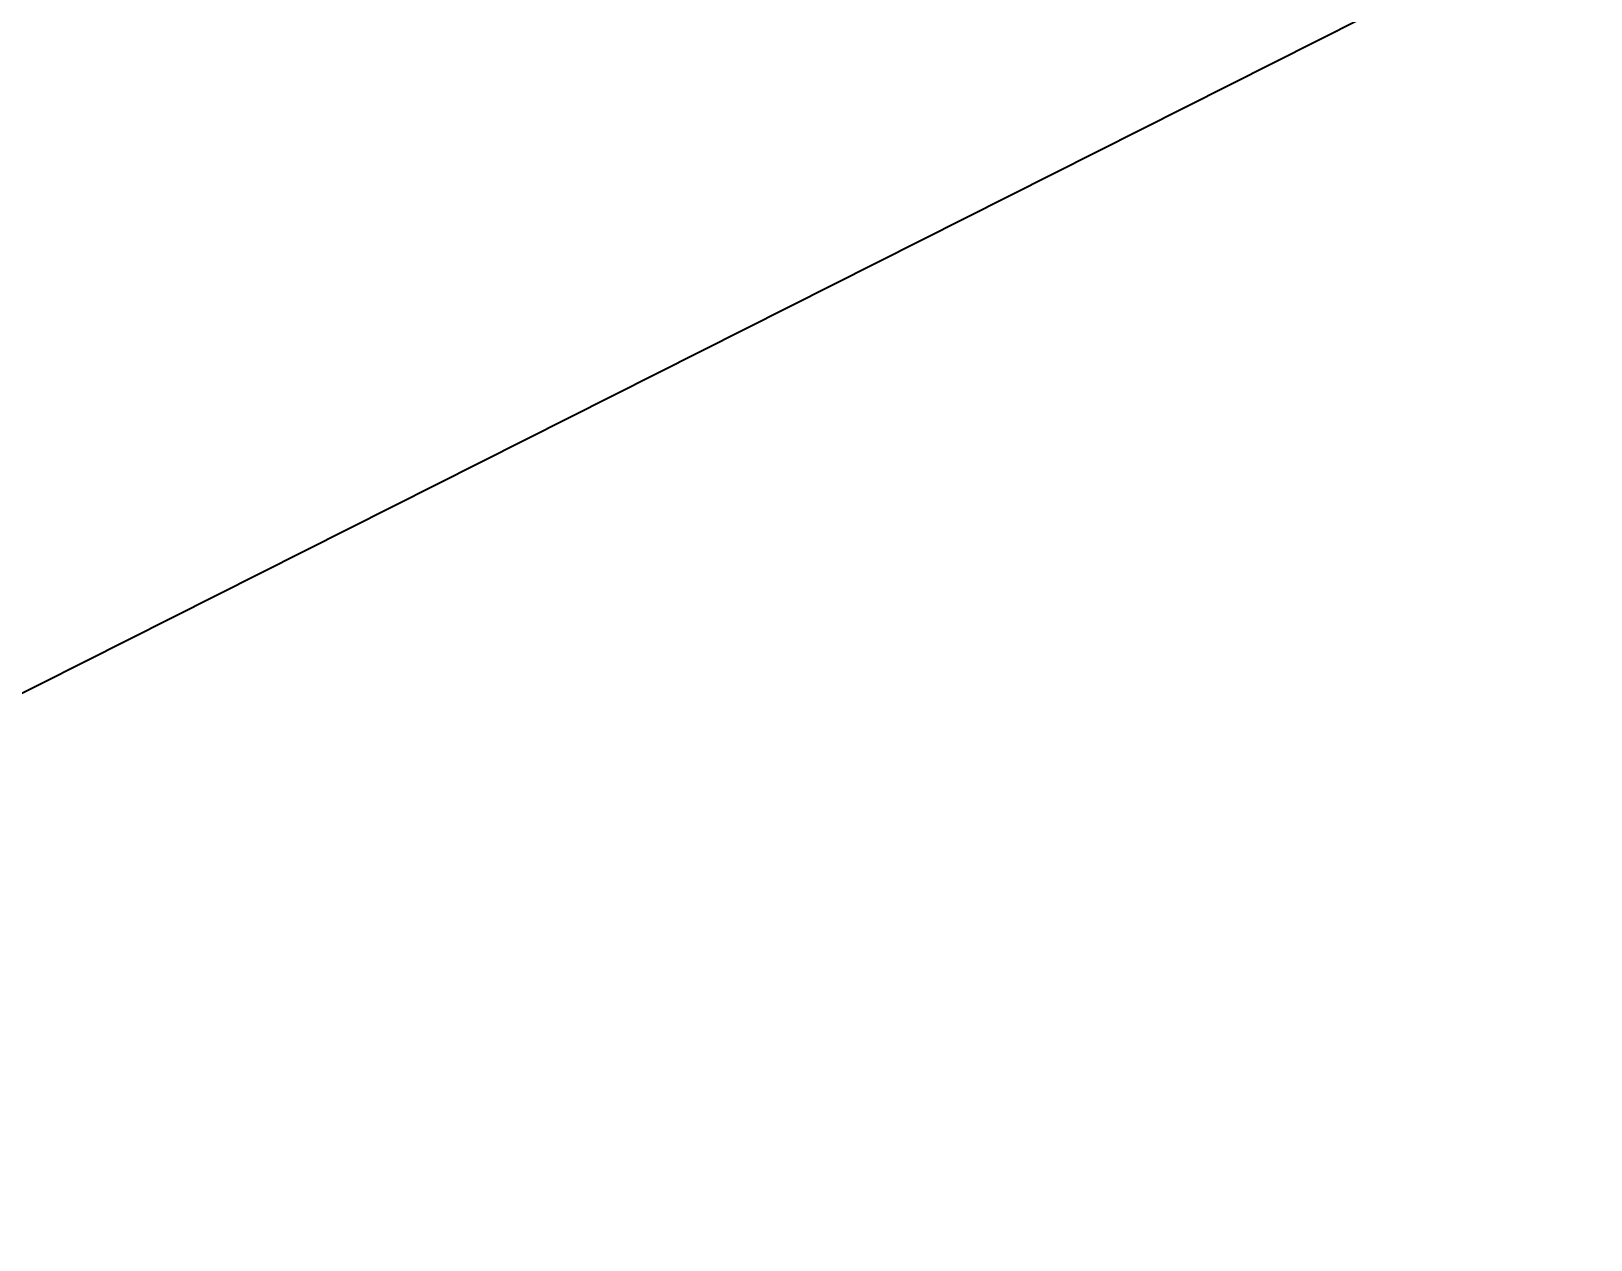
# Model space of a CAD drawing. Header units: metres. Extents: x 2682525 to 2683550, y 1250555 to 1251328.
# Drawn here: x 2683052.258 to 2683054.351, y 1250857.877 to 1250859.5 of the extents above; entities that cross this region are included whole.
import ezdxf

# ---------------------------------------------------------------- set-up
doc = ezdxf.new("R2010")
doc.units = ezdxf.units.M
doc.header["$PDMODE"] = 2
doc.header["$PDSIZE"] = -2
for name, pattern in [('Achse', [10, 5, -2.5, 0, -2.5]), ('IMPORT-_22_ISO-10 Strichpunktlinie _2_', [46.98999999999999, 30.47999999999999, -7.619999999999998, 1.270000000000001, -7.619999999999998]), ('Verdeckt 0_75', [1.5, 0.75, -0.75])]:
    doc.linetypes.add(name, pattern=pattern)
for name, color, linetype, lineweight, true_color in [('2458 A U1_dwg-1', 9, 'Continuous', 18, 0x808080), ('_22_000 Linien-Strichpunktlinie kurz 0_10', 9, 'IMPORT-_22_ISO-10 Strichpunktlinie _2_', 18, 0x808080), ('_22_200 Materialien-Beton', 9, 'Continuous', 18, 0x808080), ('_22_300 Bauteile 3D-Wand Aussen', 9, 'Continuous', 18, 0x808080), ('_22_Keine', 9, 'Continuous', 18, 0x808080), ('_25_600 Situation-Baulinie', 9, 'Continuous', 18, 0x808080), ('A-DETL-____-MBND-1', 7, 'Continuous', 18, 0xbf6000), ('A-DETL-____-MBND-3', 7, 'Verdeckt 0_75', 25, 0xbf6000), ('M-EQPM-____-OTLN-2', 7, 'Continuous', 25, 0x70cf70), ('P-PIPE-____-OTLN-1', 7, 'Continuous', 18, 0xbf6000)]:
    doc.layers.add(name, color=color, linetype=linetype, lineweight=lineweight, true_color=true_color)
for name, color, linetype, lineweight in [('A-____-____-DIMS', 7, 'Continuous', 9), ('A-DETL-____-MBND-2', 7, 'Verdeckt 0_75', 25), ('G-____-____-DIMS', 7, 'Continuous', 9), ('G-____-____-TEXT', 7, 'Continuous', 9), ('M-EQPM-____-OTLN-1', 7, 'Continuous', 25), ('P-PIPE-____-CNTR-1', 7, 'Achse', 25), ('P-PIPE-____-IDEN', 7, 'Continuous', 9), ('P-PIPE-____-OTLN-2', 7, 'Continuous', 25)]:
    doc.layers.add(name, color=color, linetype=linetype, lineweight=lineweight)
doc.styles.add('Arial_29', font='arial.ttf', dxfattribs={"width": 0.9, "height": 124.9999999999999})
doc.styles.add('Arial_3', font='arial.ttf', dxfattribs={"height": 125})
doc.styles.add('Arial_31', font='arial.ttf', dxfattribs={"width": 0.9, "height": 200})
doc.styles.add('ISOCP_7', font='isocp___.ttf', dxfattribs={"height": 151.0329861111111})
doc.dimstyles.new('2_0_mm_-_Arial', dxfattribs={"dimscale": 304.8, "dimtxt": 204.051879991394, "dimasz": 0.2460629921259842, "dimexe": 0.3280839895013123, "dimexo": 0.3280840109072179, "dimgap": 0.08202099737532807, "dimtad": 1, "dimdec": 1, "dimlfac": 0.001, "dimrnd": 0.09999999999999999, "dimzin": 0, "dimdsep": 46, "dimtxsty": 'Arial_31', "dimblk1": 'OBLIQUE', "dimblk2": 'OBLIQUE', "dimsah": 1, "dimcen": 0.09, "dimdle": 0.3280839895013123, "dimazin": 0, "dimtfac": 1, "dimtdec": 4, "dimtix": 1, "dimtmove": 0, "dimatfit": 3, "dimfxl": 1, "dimtvp": 1, "dimtfill": 1, "dimtolj": 1, "dimtzin": 0, "dimarcsym": 2})
doc.dimstyles.new('2_0_mm_-_Arial_1', dxfattribs={"dimscale": 304.8, "dimtxt": 204.051879991394, "dimasz": 0.2460629921259842, "dimexe": 0.3280839895013123, "dimexo": 0.3280840109072179, "dimgap": 0.08202099737532807, "dimtad": 1, "dimdec": 1, "dimlfac": 0.001, "dimrnd": 0.09999999999999999, "dimzin": 0, "dimdsep": 46, "dimtxsty": 'Arial_31', "dimblk1": 'OBLIQUE', "dimblk2": 'OBLIQUE', "dimsah": 1, "dimcen": 0.09, "dimdle": 0.3280839895013123, "dimazin": 0, "dimtfac": 1, "dimtdec": 4, "dimtix": 1, "dimtmove": 2, "dimatfit": 3, "dimfxl": 1, "dimtvp": 1, "dimtfill": 1, "dimtolj": 1, "dimtzin": 0, "dimarcsym": 2})
pattern_1 = [(18.233, (0, 0), (18.77292067800844, -56.98752011815572), []), (288.233, (0, 0), (63.31313485127099, 20.85671487326738), [])]

# ---------------------------------------------------------------- blocks, each defined once
blk = doc.blocks.new('2458 A U1_dwg-9041719-U01 Bodenplatte')
at = {"layer": '_22_200 Materialien-Beton'}
h = blk.add_hatch(dxfattribs=at)
h.set_pattern_fill('FP_1', color=256, style=0, pattern_type=2)
h.set_pattern_definition(pattern_1)
h.paths.add_polyline_path([(-117524.255066791, -24908.61881383585), (-117274.2550667951, -24658.61881381645), (-117274.2550668407, -21873.83377174422), (-117524.2550668407, -21873.83377174422), (-117524.255066791, -24658.61881381645)])
h.paths.add_polyline_path([(-117524.2550668427, -21748.83377174422), (-117274.2550668427, -21748.83377174422), (-117274.2550668607, -20648.61881225026), (-117524.2550667249, -20348.6188124232), (-117524.2550667249, -21119.87168652061)])
h = blk.add_hatch(dxfattribs=at)
h.set_pattern_fill('FP_1', color=256, style=0, pattern_type=2)
h.set_pattern_definition(pattern_1)
h.paths.add_polyline_path([(-117524.255066791, -24908.61881383585), (-117274.2550667951, -24658.61881383171), (-117274.2550668407, -21873.83377174422), (-117524.2550668407, -21873.83377174422), (-117524.2550668103, -23730.52065781856)])
h.paths.add_polyline_path([(-117524.2550668427, -21748.83377174422), (-117274.2550668427, -21748.83377174422), (-117274.2550668607, -20648.61881225026), (-117524.2550668656, -20348.61881225431), (-117524.255066853, -21119.87168652061)])
at = {"layer": '_22_000 Linien-Strichpunktlinie kurz 0_10', "flags": 128}
for points in [[(-104229.0730545035, -21408.61881256097), (-105204.2550664989, -21408.61881256097), (-105204.2550664989, -24208.61884571297), (-100924.0361330748, -24208.61884571297), (-100924.0361330748, -37188.61881257763), (-109124.0361330749, -37188.61881257763), (-109124.0361330749, -34258.61881234243), (-118874.2550664968, -34258.61881234243), (-118874.2550664968, -27098.61881237621), (-117674.2550664968, -27098.61881237621), (-117674.2550664968, -21873.83377174422)], [(-104229.0730545035, -21408.61881256097), (-105204.2550664989, -21408.61881256097), (-105204.2550664989, -24208.61884571297), (-100924.0361330748, -24208.61884571297), (-100924.0361330748, -37188.61881257763), (-109124.0361330749, -37188.61881257763), (-109124.0361330749, -34258.61881234243), (-118874.2550664968, -34258.61881234243), (-118874.2550664968, -27098.61881237621), (-117674.2550664968, -27098.61881237621), (-117674.2550664968, -21873.83377174422)], [(-118474.2550664967, -31458.6188123762), (-118649.2550664967, -31458.6188123762), (-118649.2550664967, -27323.61881236364), (-117449.2550664968, -27323.61881236364), (-117449.2550664968, -21873.83377174422)], [(-118474.2550664967, -31458.6188123762), (-118649.2550664967, -31458.6188123762), (-118649.2550664967, -27323.61881236364), (-117449.2550664968, -27323.61881236364), (-117449.2550664968, -21873.83377174422)]]:
    blk.add_lwpolyline(points, dxfattribs=at)
at = {"layer": '_22_200 Materialien-Beton', "flags": 128}
for points in [[(-117524.2550667249, -21873.83377174422), (-117524.2550667249, -24908.61881383585), (-116339.2550667355, -24908.61881383585), (-117524.255066791, -24908.61881383585)], [(-117274.2550668607, -21873.83377174422), (-117274.2550668607, -24658.61881383176), (-116339.2550667396, -24658.61881383176), (-117274.2550667951, -24658.61881383176)]]:
    blk.add_lwpolyline(points, close=True, dxfattribs=at)
at = {"layer": '_22_300 Bauteile 3D-Wand Aussen', "flags": 128}
for points in [[(-117524.2550666161, -21873.83377174422), (-117524.2550666161, -24908.61881383585), (-116339.2550667355, -24908.61881383585), (-117524.255066791, -24908.61881383585)], [(-117274.2550668607, -21873.83377174422), (-117274.2550668607, -24658.61881383176), (-116339.2550667396, -24658.61881383176), (-117274.2550667951, -24658.61881383176)]]:
    blk.add_lwpolyline(points, close=True, dxfattribs=at)
at = {"layer": '_22_Keine'}
blk.add_line((-116274.2531795879, -21873.79479255013), (-116274.2531795879, -22258.61881385891), dxfattribs=at)
blk.add_line((-116274.2531795879, -21873.79479255013), (-116274.2531795879, -22258.61881385891), dxfattribs=at)
at = {"layer": '_22_Keine', "flags": 128}
for points in [[(-116274.253179588, -21748.8727509383), (-116274.253179588, -20658.6188138589), (-114274.2531795879, -20658.6188138589), (-114274.2531795879, -21749.79745743291)], [(-116274.253179588, -21748.8727509383), (-116274.253179588, -20658.6188138589), (-114274.2531795879, -20658.6188138589), (-114274.2531795879, -21749.79745743291)], [(-117274.2550666055, -21748.83377174422), (-117274.2550666055, -21458.61881385885), (-116274.2531795879, -21458.61881385885), (-116274.2531795879, -21748.8727509383)], [(-117274.2550666055, -21748.83377174422), (-117274.2550666055, -21458.61881385885), (-116274.2531795879, -21458.61881385885), (-116274.2531795879, -21748.8727509383)], [(-116274.2531795879, -22258.61881385891), (-117274.2550666055, -22258.61881385891), (-117274.2550666055, -21873.83377174422)], [(-116274.2531795879, -22258.61881385891), (-117274.2550666055, -22258.61881385891), (-117274.2550666055, -21873.83377174422)], [(-114274.253179588, -24658.61881382178), (-116274.253179588, -24658.61881382178), (-116274.253179588, -21873.79479255013)], [(-114274.253179588, -24658.61881382178), (-116274.253179588, -24658.61881382178), (-116274.253179588, -21873.79479255013)]]:
    blk.add_lwpolyline(points, dxfattribs=at)
for points in [[(-116274.2531795878, -21458.61881385888), (-117274.2550666054, -21458.61881385888), (-117274.2550666054, -21058.6188138588), (-116274.2531795878, -21058.6188138588)], [(-116274.2531795878, -21458.61881385888), (-117274.2550666054, -21458.61881385888), (-117274.2550666054, -21058.6188138588), (-116274.2531795878, -21058.6188138588)], [(-116274.2531795878, -22658.6188138589), (-117274.2550666054, -22658.6188138589), (-117274.2550666054, -22258.61881385882), (-116274.2531795878, -22258.61881385882)], [(-116274.2531795878, -22658.6188138589), (-117274.2550666054, -22658.6188138589), (-117274.2550666054, -22258.61881385882), (-116274.2531795878, -22258.61881385882)], [(-116274.2531795878, -23058.61881385886), (-117274.2550666054, -23058.61881385886), (-117274.2550666054, -22658.61881385881), (-116274.2531795878, -22658.61881385881)], [(-116274.2531795878, -23058.61881385886), (-117274.2550666054, -23058.61881385886), (-117274.2550666054, -22658.61881385881), (-116274.2531795878, -22658.61881385881)], [(-116274.2531795878, -23458.6188138589), (-117274.2550666054, -23458.6188138589), (-117274.2550666054, -23058.61881385881), (-116274.2531795878, -23058.61881385881)], [(-116274.2531795878, -23458.6188138589), (-117274.2550666054, -23458.6188138589), (-117274.2550666054, -23058.61881385881), (-116274.2531795878, -23058.61881385881)]]:
    blk.add_lwpolyline(points, close=True, dxfattribs=at)
at = {"layer": '_25_600 Situation-Baulinie', "flags": 128}
blk.add_lwpolyline([(-39998.30878082777, -19697.6751988499), (-28728.35925969961, -19697.6751988499), (-28728.35925969961, -15650.46579640768), (-31328.35925987479, -15650.46579640768), (-31328.35925987479, -7749.77864224621), (-18478.89012047552, -7749.77864224621), (-18478.89012047552, -6190.465796475198), (-8478.890120348786, -6190.465796475198), (-8478.890120348786, -13050.46579667138), (-9678.89012010524, -13050.46579667138), (-9678.89012010524, -26600.46579642589), (-8478.890120445896, -26600.46579642589), (-8478.890120445896, -33460.46579628942), (-18304.10905391994, -33460.46579628942), (-18304.10905391994, -36217.6290792397), (-118724.2550663652, -36217.6290792397), (-118724.2550663652, -27248.61881228595), (-117524.2550665293, -27248.61881228595), (-117524.2550665293, -21873.83377174422)], dxfattribs=at)
at = {"layer": '_22_Keine', "char_height": 151.0329861111111, "attachment_point": 1, "line_spacing_factor": 1.478621465017729, "style": 'ISOCP_7'}
for s, insert, width in [('50.U103.01', (-116108.5367337579, -22901.87925357112), 1197.682317682318), ('50.U103.01', (-116108.5367337579, -22901.87925357112), 1197.682317682318), ('Veloraum 10 VPP', (-116100.8099438782, -23143.179253571), 2050.26973026973), ('Veloraum 10 VPP', (-116100.8099438782, -23143.179253571), 2050.26973026973), ('11.8m²', (-116119.3542395772, -23384.47925357128), 710.4895104895105), ('11.8m²', (-116119.3542395772, -23384.47925357128), 710.4895104895105)]:
    blk.add_mtext(s, dxfattribs=dict(at, insert=insert, width=width))
blk = doc.blocks.new('Kanalisation Einsteigschacht - Kanalisation Einsteigschacht-8945032-U01 Bodenplatte')
at = {"layer": 'M-EQPM-____-OTLN-2'}
for points in [[(37.16070546268423, 448.4630218530257), (-37.16070546241351, 448.4630218530257), (-110.4684692132251, 436.2301196727242), (-180.7629410937029, 412.0979969947963), (-246.1266711549581, 376.72491521816), (-304.7767072314493, 331.0757598029305), (-355.1132292282442, 276.3957207103732), (-395.7631880427871, 214.1763268667046), (-425.6177587651545, 146.1147611421277), (-443.8625865310913, 74.067565626357), (-449.9999999998674, 2.165734258596785e-11), (-149.9999999998533, 2.598881110316143e-11), (-144.2355841208229, 58.52709660486322), (-127.1638597532399, 114.8050297095498), (-99.44088369061741, 166.6710699059074), (-62.13203435581752, 212.1320343559892), (-16.20296026269144, 249.691093507843), (35.19497029061966, 277.1638597534072), (91.47290339530842, 294.2355841209902), (150.0000000001457, 300.0000000000227), (208.5270966049872, 294.2355841209902), (264.8050297096717, 277.1638597534072), (316.671069906027, 249.4408836907847), (362.132034356111, 212.1320343559848), (399.4408836909109, 166.671069905903), (427.1638597535312, 114.8050297095455), (444.2355841211163, 58.52709660486322), (450.0000000001381, 1.732587406877428e-11), (443.8625865313577, 74.06756562634833), (425.6177587654165, 146.1147611421234), (395.7631880430513, 214.1763268667046), (355.1132292285106, 276.3957207103688), (304.7767072317179, 331.0757598029305), (246.1266711552266, 376.7249152181557), (180.7629410939714, 412.0979969947963), (110.4684692134936, 436.2301196727199), (73.81458733808893, 442.3465707628728)], [(-62.49999999986235, 450.0000000000276), (-62.25617072272076, 444.2753293632902), (-37.16070546241351, 448.4630218530257), (37.16070546268423, 448.4630218530257), (62.50000000013956, 444.2346414532577), (62.50000000013956, 450.0000000000233), (60.32972704125189, 449.6745791384617), (35.19497029061966, 448.9782142254371), (-0.2909755590687326, 448.7510159250563), (-54.12658773638874, 449.3751249625415), (-60.37036414292904, 449.6765408799191)], [(150.0000000001457, 300.0000000000227), (91.47290339530842, 294.2355841209902), (35.19497029061966, 277.1638597534072), (-16.67106990573354, 249.4408836907891), (-62.13203435581752, 212.1320343559892), (-99.44088369061741, 166.6710699059074), (-127.1638597532399, 114.8050297095498), (-144.2355841208229, 58.52709660486322), (-149.9999999998533, 2.165734258596785e-11), (-144.2355841208229, -58.52709660481558), (-127.1638597532399, -114.8050297095022), (-99.44088369061957, -166.6710699058554), (-62.13203435581969, -212.1320343559372), (-16.20296026268927, -249.691093507791), (35.1949702906175, -277.1638597533639), (91.47290339530626, -294.2355841209469), (150.0000000001457, -299.9999999999794), (208.527096604985, -294.2355841209469), (264.8050297096695, -277.1638597533682), (316.6710699060249, -249.4408836907414), (362.1320343561088, -212.1320343559415), (399.4408836909087, -166.6710699058597), (427.1638597535312, -114.8050297095065), (444.2355841211163, -58.52709660481991), (450.0000000001468, 1.732587406877428e-11), (444.2355841211163, 58.52709660485456), (427.1638597535312, 114.8050297095455), (399.4408836909109, 166.671069905903), (362.132034356111, 212.1320343559848), (316.671069906027, 249.4408836907847), (264.8050297096717, 277.1638597534072), (208.5270966049872, 294.2355841209902)], [(-449.9999999998674, 2.165734258596785e-11), (-443.8625865310934, -74.06756562630935), (-425.6177587651545, -146.1147611420888), (-395.7631880427892, -214.1763268666612), (-355.1132292282464, -276.3957207103298), (-304.7767072314515, -331.0757598028872), (-246.1266711549603, -376.7249152181211), (-180.762941093705, -412.0979969947574), (-110.4684692132273, -436.2301196726766), (-37.16070546241784, -448.463021852978), (37.16070546267989, -448.463021852978), (110.4684692134893, -436.2301196726809), (180.7629410939671, -412.0979969947574), (246.1266711552245, -376.7249152181167), (304.7767072317157, -331.0757598028872), (355.1132292285084, -276.3957207103342), (395.7631880430513, -214.1763268666612), (425.6177587654165, -146.1147611420888), (443.8625865313577, -74.06756562630935), (450.0000000000948, -5.284391590976156e-10), (444.2355841211163, -58.52709660481991), (427.1638597535312, -114.8050297095065), (399.4408836909087, -166.6710699058597), (362.1320343561088, -212.1320343559415), (316.6710699060249, -249.4408836907414), (264.8050297096695, -277.1638597533682), (208.527096604985, -294.2355841209469), (150.0000000001457, -299.9999999999794), (91.47290339530626, -294.2355841209469), (35.1949702906175, -277.1638597533639), (-16.67106990573571, -249.4408836907371), (-62.13203435581969, -212.1320343559372), (-99.44088369061957, -166.6710699058554), (-127.1638597532399, -114.8050297095022), (-144.2355841208229, -58.52709660481558), (-149.9999999998533, 2.165734258596785e-11), (-409.8534203994382, 2.165734258596785e-11)]]:
    blk.add_hatch(color=256, dxfattribs=at).paths.add_polyline_path(points)
h = blk.add_hatch(color=256, dxfattribs=at)
h.paths.add_polyline_path([(-444.8211023466937, 62.50000000001612), (-449.9999999998652, 62.50000000001612), (-449.9999999998652, 1.299440555158071e-11), (-444.8393161194693, 62.28019245125648)])
h.paths.add_polyline_path([(-449.9999999998652, 1.299440555158071e-11), (-449.9999999998652, -62.49999999998579), (-444.8393161194693, -62.28019245122616), (-448.6945978072571, -15.75386163268551)])
h = blk.add_hatch(color=256, dxfattribs=at)
h.paths.add_polyline_path([(449.6765408791178, 62.50000000001612), (444.8393161197335, 62.28019245126082), (448.7928341263017, 16.1761903189285), (449.6765408791178, 60.37036414308714), (450.0000000001359, 62.50000000001612)])
h.paths.add_polyline_path([(448.788731717422, -14.61783428429322), (444.8211023469623, -62.49999999998146), (450.0000000001359, -62.49999999998146), (449.5875578441486, -58.52709660481991), (449.033525477545, -38.7998423990847), (448.7918051260317, -15.78531051437168)])
at = {"layer": 'M-EQPM-____-OTLN-1'}
for p, q in [((-3.780591343858636e-12, 550.0000000000017), (-2.893285611094143e-12, 6.767919558114955e-14)), ((-62.49999999986235, 450.0000000000276), (-62.49999999986235, 400.0000000000217)), ((62.49999999999422, 450.0000000000002), (-62.50000000000579, 450.0000000000001)), ((62.49999999999422, 450.0000000000001), (-62.50000000000579, 449.9999999999999)), ((62.50000000013956, 400.0000000000217), (62.50000000013956, 450.0000000000233)), ((-62.50000000000571, 400), (62.49999999999429, 400.0000000000002)), ((-62.50000000000571, 399.9999999999999), (62.49999999999429, 400.0000000000001)), ((-470.0000000000115, 1.551003423826614e-12), (-366.076951545879, 60.00000000000146)), ((-399.9999999998657, 62.50000000001612), (-449.9999999998652, 62.50000000001612)), ((-450.0000000000089, 62.49999999999535), (-450.0000000000089, -62.50000000000465)), ((-450.0000000000089, 62.49999999999535), (-450.0000000000089, -62.50000000000465)), ((-400.0000000000089, -62.50000000000465), (-400.0000000000089, 62.49999999999535)), ((-400.0000000000089, -62.50000000000465), (-400.0000000000089, 62.49999999999535)), ((450.0000000001359, 62.50000000001612), (400.0000000001365, 62.50000000001612)), ((399.999999999991, 62.49999999999902), (399.999999999991, -62.50000000000099)), ((399.9999999999914, 62.49999999999902), (399.9999999999914, -62.50000000000099)), ((449.999999999991, -62.50000000000083), (449.999999999991, 62.49999999999918)), ((449.9999999999914, -62.50000000000083), (449.9999999999914, 62.49999999999918)), ((-5.804683013319242e-12, 4.906413850279648e-16), (-550.0000000000116, 1.777099031875864e-12)), ((-470.0000000000117, 1.544975010826939e-12), (-366.0769515458793, -59.99999999999909)), ((-2.876365812198856e-12, 0), (549.9999999999961, 1.675060090633448e-12)), ((-449.9999999998652, -62.49999999998579), (-399.9999999998657, -62.49999999998579)), ((400.0000000001365, -62.49999999998146), (450.0000000001359, -62.49999999998146))]:
    blk.add_line(p, q, dxfattribs=at)
for centre, radius, start, end in [((-1.154111214419074e-11, -4.122845741047796e-15), 449.9999999999997, 2.226388277024462e-13, 180), ((-1.154111214419074e-11, -4.122845741047796e-15), 450.0000000000004, 359.9999999999996, 179.9999999999998), ((-1.154111214419074e-11, -4.122845741047796e-15), 449.9999999999998, 4.071109992273301e-13, 180.0000000000002), ((-1.153763684025149e-11, -1.268535520408481e-14), 399.9999999999998, 7.633331235512441e-13, 180.0000000000002), ((-1.153763684025149e-11, -1.268535520408481e-14), 400.0000000000003, 3.116943587834246e-13, 179.9999999999998), ((150.0000000000017, 0), 300.0000000000002, 359.9999999999994, 179.9999999999996), ((-1.154111214419074e-11, -4.122845741047796e-15), 449.9999999999997, 180.0000000000004, 2.544443745170813e-13), ((-1.154111214419074e-11, -4.122845741047796e-15), 450.0000000000004, 179.9999999999998, 359.9999999999989), ((-1.153763684025149e-11, -1.268535520408481e-14), 399.9999999999997, 180.0000000000002, 5.088887490341627e-14), ((-1.153763684025149e-11, -1.268535520408481e-14), 400.0000000000003, 179.9999999999998, 359.9999999999992), ((150.0000000000017, 0), 300.0000000000003, 179.9999999999999, 359.9999999999994), ((-1.154111214419074e-11, -4.122845741047796e-15), 449.9999999999997, 180.0000000000002, 359.9999999999994)]:
    blk.add_arc(centre, radius, start, end, dxfattribs=at)
blk = doc.blocks.new('PE-HD_Bogen - Standard-8891860-U01 Bodenplatte')
at = {"layer": 'A-DETL-____-MBND-3'}
for points in [[(-115857.7261167822, -23118.71202723044), (-115854.4839618914, -23118.33486167882), (-115835.1819689694, -23117.76328991094), (-115795.2261167822, -23117.46227715548), (-115795.2261167822, -23076.66192157127), (-115849.3527045188, -23077.28679660875), (-115857.7261167822, -23077.91167164623), (-115857.7261167822, -23118.38856810943)], [(-115732.7261167822, -23118.71202723044), (-115733.0767554525, -23077.85841499407), (-115734.8557526392, -23077.58821252521), (-115751.0319429581, -23077.02796489343), (-115795.2261167822, -23076.66192157127), (-115794.9244287137, -23117.46307135641), (-115741.0995290457, -23118.08715219296), (-115732.9256165178, -23118.6817262713)], [(-115857.7261167822, -23162.34356175962), (-115855.5964809253, -23150.90526789136), (-115849.3527045188, -23140.24647484754), (-115839.4202906064, -23131.09356175962), (-115824.5981658252, -23123.52024542804), (-115811.4023071011, -23119.65526789135), (-115795.2261167822, -23117.83418286759), (-115795.2261167822, -23117.46227715548), (-115849.3527045188, -23118.08715219296), (-115857.7261167822, -23118.71202723044), (-115857.5954848082, -23152.92626210179)], [(-115857.7261167822, -23191.19953933277), (-115854.8248238856, -23178.44394449932), (-115849.3527045188, -23169.10245242069), (-115839.4202906064, -23159.94953933277), (-115826.4761167822, -23152.92626210178), (-115811.4023071011, -23148.51124546451), (-115795.2261167822, -23147.00536550862), (-115795.52780485, -23118.17747279385), (-115811.4023071011, -23119.65526789135), (-115826.4761167822, -23124.07028452863), (-115839.4202906064, -23131.09356175962), (-115849.3527045188, -23140.24647484754), (-115855.5964809253, -23150.90526789136), (-115857.7261167822, -23162.34356175962), (-115857.7261167822, -23183.39676127737)], [(-115732.7261167822, -23162.34356175962), (-115732.7261167822, -23118.71202723044), (-115734.8557526392, -23118.38856810941), (-115755.270264552, -23117.7632899116), (-115795.2261167822, -23117.50486135663), (-115795.2261167822, -23118.14938793546), (-115779.0231565194, -23119.66310862641), (-115763.9761167822, -23124.07028452863), (-115751.0319429581, -23131.09356175962), (-115741.0995290457, -23140.24647484754), (-115734.8557526392, -23150.90526789136)], [(-115732.7261167822, -23191.19953933276), (-115732.9015540192, -23161.40128673857), (-115734.8557526392, -23150.90526789136), (-115741.0995290457, -23140.24647484754), (-115751.0319429581, -23131.09356175962), (-115763.9761167822, -23124.07028452863), (-115781.6748455078, -23119.41090794647), (-115795.2261167822, -23118.14938793546), (-115795.2261167822, -23147.00536550862), (-115779.0231565194, -23148.51908619956), (-115763.9761167822, -23152.92626210178), (-115751.0319429581, -23159.94953933277), (-115741.0995290457, -23169.10245242069), (-115734.8215503138, -23179.94494646996)]]:
    blk.add_hatch(color=256, dxfattribs=at).paths.add_polyline_path(points)
at = {"layer": 'A-DETL-____-MBND-2'}
for p, q in [((-115857.7261167822, -23077.91167164623), (-115857.7261167822, -23118.71202723044)), ((-115795.2261167821, -23144.26867144041), (-115795.2261167821, -23077.91167164622)), ((-115732.7261167822, -23118.71202723044), (-115732.7261167822, -23077.91167164623)), ((-115795.2261167821, -23144.26867144041), (-115795.2261167821, -23191.19953933275)), ((-115857.7261167822, -23162.34356175962), (-115857.7261167822, -23191.19953933278)), ((-115732.7261167822, -23191.19953933277), (-115732.7261167822, -23162.34356175962))]:
    blk.add_line(p, q, dxfattribs=at)
at = {"layer": 'A-DETL-____-MBND-2', "flags": 128}
for points in [[(-115857.7261167822, -23162.34356175962), (-115857.7261167822, -23143.60108873442), (-115857.7261167822, -23121.49003060465), (-115857.7261167822, -23118.71202723044)], [(-115732.7261167822, -23118.71202723044), (-115732.7261167822, -23141.0430616328), (-115732.7261167822, -23160.33491937035), (-115732.7261167822, -23162.34356175962)]]:
    blk.add_lwpolyline(points, dxfattribs=at)
at = {"layer": 'A-DETL-____-MBND-2'}
for centre, ratio, start_param, end_param in [((-115795.2261167821, -23077.91167164622), 0.01999600119952811, 1.570796326794897, 4.712388980384683), ((-115795.2261167821, -23077.91167164622), 0.01999600119958632, 4.712388980384683, 7.853981633974483), ((-115795.2261167821, -23191.19953933275), 0.7071067811864777, 1.570796326794897, 4.712388980384683), ((-115795.2261167821, -23191.19953933275), 0.7071067811863613, 4.712388980384683, 7.853981633974483)]:
    blk.add_ellipse(centre, major_axis=(62.5, 0), ratio=ratio, start_param=start_param, end_param=end_param, dxfattribs=at)
blk = doc.blocks.new('PE-HD_Bogen - Standard-8924824-U01 Bodenplatte')
at = {"layer": 'A-DETL-____-MBND-3'}
for points in [[(-115857.7261167822, -23251.0479805929), (-115854.8859297457, -23238.39669998759), (-115849.3527045188, -23228.95089368086), (-115839.4202906064, -23219.79798059289), (-115826.4761167822, -23212.77470336192), (-115811.4023071011, -23208.35968672467), (-115795.2261167822, -23206.8538067688), (-115795.2261167822, -23178.43906651399), (-115813.5014457131, -23180.55976993468), (-115826.4761167822, -23184.35996310724), (-115839.4202906064, -23191.38324033816), (-115849.3527045188, -23200.53615342613), (-115855.5964809253, -23211.19494646988), (-115857.7261167822, -23225.45252616342), (-115857.7261167822, -23246.65757671861)], [(-115732.7261167822, -23251.0479805929), (-115732.7261167822, -23222.63324033814), (-115734.8557526392, -23211.19494646988), (-115741.9248170738, -23199.77563441634), (-115751.0319429581, -23191.38324033816), (-115763.9761167822, -23184.35996310724), (-115779.0499264633, -23179.9449464699), (-115795.2261167822, -23178.43906651399), (-115794.8857092649, -23206.8854961126), (-115779.0231565194, -23208.3675274597), (-115763.9761167822, -23212.77470336192), (-115750.2834773349, -23220.48770625861), (-115741.0995290457, -23228.95089368086), (-115734.8557526392, -23239.60968672463), (-115732.8930887414, -23250.15117265704)], [(-115857.7261167822, -23269.64669998753), (-115855.5964809253, -23253.47050966866), (-115849.3527045188, -23238.39669998754), (-115839.4202906064, -23225.45252616338), (-115826.4761167822, -23215.52011225101), (-115811.4023071011, -23209.27633584448), (-115798.3723811522, -23207.14669998758), (-115811.63004918, -23208.42639083522), (-115826.4761167822, -23212.77470336192), (-115840.1687561823, -23220.48770621511), (-115849.3527045188, -23228.95089368086), (-115855.8597999612, -23241.02397570017), (-115857.6599648016, -23253.47050966868), (-115857.5436242195, -23263.09819317512)]]:
    blk.add_hatch(color=256, dxfattribs=at).paths.add_polyline_path(points)
h = blk.add_hatch(color=256, dxfattribs=at)
h.paths.add_polyline_path([(-115732.7261167822, -23269.64669998753), (-115733.5435430084, -23246.65757677823), (-115735.5663038188, -23238.39669998752), (-115741.0995290457, -23228.95089368086), (-115751.0319429581, -23219.79798059289), (-115763.9761167822, -23212.77470336192), (-115779.0499264633, -23208.35968672467), (-115794.6678777983, -23207.14669998753), (-115779.0231565194, -23209.28742431833), (-115763.9761167822, -23215.52011225101), (-115751.0319429581, -23225.45252616338), (-115740.5970934882, -23239.60968672463), (-115734.8557526392, -23253.47050966866)])
h.paths.add_polyline_path([(-115734.8557526392, -23285.82289030648), (-115733.7160164071, -23279.47488636987), (-115732.7261167822, -23269.64669998753)])
at = {"layer": 'A-DETL-____-MBND-2'}
for p, q in [((-115857.7261167822, -23222.6332403382), (-115857.7261167822, -23251.0479805929)), ((-115795.2261167821, -23269.64669998758), (-115795.2261167821, -23222.63324033819)), ((-115732.7261167822, -23251.0479805929), (-115732.7261167822, -23222.6332403382))]:
    blk.add_line(p, q, dxfattribs=at)
at = {"layer": 'A-DETL-____-MBND-2', "flags": 128}
for points in [[(-115857.7261167822, -23269.64669998753), (-115853.6382403207, -23247.41443011422), (-115841.9093544231, -23228.09040896727), (-115824.07373866, -23214.20245130475), (-115802.4645064346, -23207.56726929396), (-115795.2261167822, -23207.14669998753)], [(-115795.2261167822, -23207.14669998753), (-115772.9938469089, -23211.23457644908), (-115753.6698257619, -23222.96346234671), (-115739.7818680994, -23240.79907810981), (-115733.1466860886, -23262.40831033519), (-115732.7261167822, -23269.64669998753)], [(-115857.7261167822, -23269.64669998753), (-115857.7261167822, -23265.55811235822), (-115857.7261167822, -23253.81885494426), (-115857.7261167822, -23251.0479805929)], [(-115732.7261167822, -23251.0479805929), (-115732.7261167822, -23264.00831754175), (-115732.7261167822, -23269.51755862452), (-115732.7261167822, -23269.64669998753)], [(-115795.2261167822, -23332.14669998756), (-115817.4583866556, -23328.05882352609), (-115836.7824078025, -23316.32993762846), (-115850.670365465, -23298.49432186531), (-115857.3055474758, -23276.88508963995), (-115857.7261167822, -23269.64669998753)], [(-115732.7261167822, -23269.64669998753), (-115736.8139932437, -23291.87896986093), (-115748.5428791413, -23311.20299100792), (-115766.3784949045, -23325.09094867031), (-115787.9877271299, -23331.72613068115), (-115795.2261167822, -23332.14669998756)]]:
    blk.add_lwpolyline(points, dxfattribs=at)
at = {"layer": 'A-DETL-____-MBND-2'}
for start, end in [(90, 269.9999999999996), (269.9999999999996, 90)]:
    blk.add_arc((-115795.2261167821, -23269.64669998759), 62.5, start, end, dxfattribs=at)
for ratio, start_param, end_param in [(0.7071067811864777, 1.570796326794897, 4.712388980384683), (0.7071067811864196, 4.712388980384683, 7.853981633974483)]:
    blk.add_ellipse((-115795.2261167821, -23222.63324033819), major_axis=(62.5, 0), ratio=ratio, start_param=start_param, end_param=end_param, dxfattribs=at)
blk = doc.blocks.new('_Oblique')
at = {"color": 0, "linetype": 'ByBlock', "lineweight": -2}
blk.add_line((-0.5, -0.5), (0.5, 0.5), dxfattribs=at)
blk = doc.blocks.new('*D1807')
at = {"layer": 'A-____-____-DIMS', "color": 0, "lineweight": -2, "transparency": 16777216}
for p, q in [((2683068.897622096, 1250867.009540824), (2683135.861756529, 1250900.785341326)), ((2683053.688199543, 1250859.338114525), (2683068.897622096, 1250867.009540824)), ((2683053.688199543, 1250859.338114525), (2682986.72406511, 1250825.562314023)), ((2683113.74310552, 1250778.098576879), (2683113.932022766, 1250777.724028246)), ((2683098.698719751, 1250770.099947516), (2683098.722600213, 1250770.052601948))]:
    blk.add_line(p, q, dxfattribs=at)
at = {"layer": 'A-____-____-DIMS', "color": 0, "lineweight": -2, "transparency": 16777216, "xscale": 74.99999999999999, "yscale": 74.99999999999999, "zscale": 74.99999999999999}
for p, rotation in [((2683068.897622096, 1250867.009540824), 206.7657572042305), ((2683053.688199543, 1250859.338114525), 26.76575720423048)]:
    blk.add_blockref('_Oblique', p, dxfattribs=dict(at, rotation=rotation))
at = {"layer": 'A-____-____-DIMS', "color": 0, "transparency": 16777216, "insert": (2683004.047613651, 1250976.668747653), "char_height": 200, "width": 911.641014607705, "attachment_point": 5, "rotation": 26.76575720423047, "style": 'Arial_31', "bg_fill": 3, "box_fill_scale": 1.1, "bg_fill_color": 256, "bg_fill_true_color": 13158600, "bg_fill_transparency": 0}
blk.add_mtext('\\A1;0.0', dxfattribs=at)
at = {"layer": 'Defpoints', "color": 0, "transparency": 16777216}
for p in [(2683068.708701911, 1250867.384095282), (2683068.897622096, 1250867.009540824), (2683053.664316143, 1250859.385465919)]:
    blk.add_point(p, dxfattribs=at)
blk = doc.blocks.new('*D1808')
at = {"layer": 'A-____-____-DIMS', "color": 0, "lineweight": -2, "transparency": 16777216}
for p, q in [((2683101.306229421, 1250883.356000871), (2683168.270363854, 1250917.131801374)), ((2683068.897622741, 1250867.009539544), (2683001.933488308, 1250833.233739042)), ((2683146.196746825, 1250794.355752247), (2683146.340630091, 1250794.070488293)), ((2683113.74310552, 1250778.098576879), (2683113.932023411, 1250777.724026967))]:
    blk.add_line(p, q, dxfattribs=at)
at = {"layer": 'A-____-____-DIMS', "color": 0, "transparency": 16777216, "insert": (2682617.72699169, 1250788.948338999), "char_height": 200, "width": 911.641014607705, "attachment_point": 1, "rotation": 26.76575720423047, "line_spacing_factor": 0.9417779076525878, "style": 'Arial_31', "bg_fill": 3, "box_fill_scale": 1.1, "bg_fill_color": 256, "bg_fill_true_color": 13158600, "bg_fill_transparency": 0}
blk.add_mtext('\\A1;0.0', dxfattribs=at)
at = {"layer": 'A-____-____-DIMS', "color": 0, "lineweight": -2, "transparency": 16777216}
blk.add_line((2683068.897622741, 1250867.009539544), (2683101.306229421, 1250883.356000871), dxfattribs=at)
at = {"layer": 'Defpoints', "color": 0, "transparency": 16777216}
for p in [(2683101.162343216, 1250883.641270651), (2683101.306229421, 1250883.356000871), (2683068.708701911, 1250867.384095282)]:
    blk.add_point(p, dxfattribs=at)
at = {"layer": 'A-____-____-DIMS', "color": 0, "lineweight": -2, "transparency": 16777216, "xscale": 74.99999999999999, "yscale": 74.99999999999999, "zscale": 74.99999999999999}
for p, rotation in [((2683101.306229421, 1250883.356000871), 206.7657572042305), ((2683068.897622741, 1250867.009539544), 26.76575720423048)]:
    blk.add_blockref('_Oblique', p, dxfattribs=dict(at, rotation=rotation))
blk = doc.blocks.new('*D1809')
at = {"layer": 'A-____-____-DIMS', "color": 0, "lineweight": -2, "transparency": 16777216}
for p, q in [((2683132.910514814, 1250899.296771893), (2683199.874649247, 1250933.072572396)), ((2683101.30623005, 1250883.355999624), (2683132.910514814, 1250899.296771893)), ((2683101.30623005, 1250883.355999624), (2683034.342095617, 1250849.580199121)), ((2683177.801724807, 1250810.295150137), (2683177.944915484, 1250810.011259315)), ((2683146.196746825, 1250794.355752247), (2683146.34063072, 1250794.070487046))]:
    blk.add_line(p, q, dxfattribs=at)
at = {"layer": 'A-____-____-DIMS', "color": 0, "lineweight": -2, "transparency": 16777216, "xscale": 74.99999999999999, "yscale": 74.99999999999999, "zscale": 74.99999999999999}
for p, rotation in [((2683132.910514814, 1250899.296771893), 206.7657572042305), ((2683101.30623005, 1250883.355999624), 26.76575720423048)]:
    blk.add_blockref('_Oblique', p, dxfattribs=dict(at, rotation=rotation))
at = {"layer": 'A-____-____-DIMS', "color": 0, "transparency": 16777216, "insert": (2683059.863075263, 1251004.821305737), "char_height": 200, "width": 911.641014607705, "attachment_point": 5, "rotation": 26.76575720423047, "style": 'Arial_31', "bg_fill": 3, "box_fill_scale": 1.1, "bg_fill_color": 256, "bg_fill_true_color": 13158600, "bg_fill_transparency": 0}
blk.add_mtext('\\A1;0.0', dxfattribs=at)
at = {"layer": 'Defpoints', "color": 0, "transparency": 16777216}
for p in [(2683132.767321199, 1250899.58066854), (2683132.910514814, 1250899.296771893), (2683101.162343216, 1250883.641270651)]:
    blk.add_point(p, dxfattribs=at)

msp = doc.modelspace()

# ---------------------------------------------------------------- hatches: boundary and pattern name
at = {"layer": 'A-DETL-____-MBND-1'}
for points in [[(2683051.811502085, 1250858.663841766), (2683053.176917135, 1250859.352552779), (2683053.170034561, 1250859.368849081), (2683053.149974808, 1250859.406656822), (2683053.148775429, 1250859.408344381), (2683051.732508345, 1250858.693998557), (2683051.733756216, 1250858.692242768), (2683051.74404449, 1250858.673272995), (2683051.761770689, 1250858.638757928)], [(2683051.788801341, 1250858.582391664), (2683053.205068426, 1250859.296737488), (2683053.203647504, 1250859.300470456), (2683053.197613529, 1250859.313479911), (2683053.184586468, 1250859.340034813), (2683053.176921927, 1250859.352540934), (2683051.761770689, 1250858.638757928), (2683051.785588349, 1250858.590149317), (2683051.788131075, 1250858.584438788)], [(2683054.20490591, 1250858.452471627), (2683053.837164976, 1250859.181557405), (2683053.835117851, 1250859.180887139), (2683053.820422553, 1250859.174102509), (2683053.780798712, 1250859.154526753), (2683054.148539646, 1250858.425440975), (2683054.197148257, 1250858.449258634), (2683054.204568857, 1250858.45236127)], [(2683054.158473503, 1250858.266963234), (2683054.155223793, 1250858.278135042), (2683054.155998458, 1250858.290463647), (2683054.160744705, 1250858.303108875), (2683054.169139087, 1250858.315208975), (2683054.180609539, 1250858.325939345), (2683054.19437437, 1250858.334568727), (2683054.180218392, 1250858.362634469), (2683054.166453561, 1250858.354005086), (2683054.154983109, 1250858.343274717), (2683054.146588727, 1250858.331174617), (2683054.14184248, 1250858.318529389), (2683054.141120006, 1250858.306021362), (2683054.144317525, 1250858.295028975), (2683054.151499233, 1250858.280790471)], [(2683054.270080396, 1250858.32325623), (2683054.255924419, 1250858.351321972), (2683054.248871795, 1250858.360575643), (2683054.238496884, 1250858.367280554), (2683054.225506718, 1250858.370979777), (2683054.210786555, 1250858.371421215), (2683054.195339551, 1250858.368574786), (2683054.180218392, 1250858.362634469), (2683054.19437437, 1250858.334568727), (2683054.209522961, 1250858.340514099), (2683054.224942533, 1250858.343355473), (2683054.239662696, 1250858.342914035), (2683054.252652862, 1250858.339214812), (2683054.263027773, 1250858.332509901)], [(2683054.222704743, 1250858.314320363), (2683054.206804253, 1250858.30868557), (2683054.20730268, 1250858.308936969), (2683054.216075305, 1250858.312003214)]]:
    msp.add_hatch(color=256, dxfattribs=at).paths.add_polyline_path(points)
h = msp.add_hatch(color=256, dxfattribs=at)
h.paths.add_polyline_path([(2683054.134115829, 1250858.418118103), (2683054.134096651, 1250858.418156125), (2683053.85223575, 1250859.005632599)])
h.paths.add_polyline_path([(2683054.093299017, 1250858.396178631), (2683054.095054806, 1250858.397426501), (2683054.109245496, 1250858.405211571), (2683054.148539646, 1250858.425440975), (2683053.780798712, 1250859.154526753), (2683053.732752918, 1250859.129593247), (2683053.725558083, 1250859.125264409), (2683054.093275033, 1250858.396226181)])
at = {"layer": 'G-____-____-DIMS'}
for points in [[(2683053.136742321, 1250859.332274888), (2683053.025772539, 1250859.436607335), (2683052.996781037, 1250859.392361417)], [(2683053.797389812, 1250859.121633119), (2683053.940188614, 1250859.06864204), (2683053.949700809, 1250859.12067786)]]:
    msp.add_hatch(color=256, dxfattribs=at).paths.add_polyline_path(points)
at = {"layer": 'P-PIPE-____-OTLN-1'}
msp.add_hatch(color=256, dxfattribs=at).paths.add_polyline_path([(2683054.263595676, 1250858.197330076), (2683054.27709851, 1250858.206538338), (2683054.287726483, 1250858.21887957), (2683054.294810753, 1250858.233577107), (2683054.297849629, 1250858.249607382), (2683054.296636018, 1250858.265877957), (2683054.291252624, 1250858.281280021), (2683054.282066318, 1250858.294763947), (2683054.269703131, 1250858.305410828), (2683054.255005593, 1250858.312495098), (2683054.238975319, 1250858.315533974), (2683054.222704743, 1250858.314320363), (2683054.20730268, 1250858.308936969), (2683054.193818754, 1250858.299750663), (2683054.183171872, 1250858.287387476), (2683054.176087603, 1250858.272689938), (2683054.173048726, 1250858.256659663), (2683054.174262338, 1250858.240389088), (2683054.179645732, 1250858.224987024), (2683054.188832038, 1250858.211503098), (2683054.201195225, 1250858.200856217), (2683054.215892762, 1250858.193771947), (2683054.231923037, 1250858.190733071), (2683054.248193613, 1250858.191946683)])

# ---------------------------------------------------------------- linework, layer by layer
at = {"layer": 'A-DETL-____-MBND-2'}
for p, q in [((2683053.148775429, 1250859.408344381), (2683051.732508345, 1250858.693998557)), ((2683053.176921927, 1250859.352540934), (2683051.760654843, 1250858.63819511)), ((2683053.176921927, 1250859.352540934), (2683051.760654843, 1250858.63819511)), ((2683051.788801341, 1250858.582391664), (2683053.205068426, 1250859.296737488)), ((2683054.20490591, 1250858.452471627), (2683053.837164976, 1250859.181557405)), ((2683053.781361529, 1250859.153410907), (2683054.149102464, 1250858.424325129)), ((2683053.781361529, 1250859.153410907), (2683054.149102464, 1250858.424325129)), ((2683053.725558083, 1250859.125264409), (2683054.093299017, 1250858.396178631)), ((2683054.167476658, 1250858.387896321), (2683054.149102464, 1250858.424325129)), ((2683054.187125857, 1250858.348939681), (2683054.167476658, 1250858.387896321)), ((2683054.200120972, 1250858.323175474), (2683054.187125857, 1250858.348939681)), ((2683054.270080396, 1250858.32325623), (2683054.255924419, 1250858.351321972)), ((2683054.200120972, 1250858.323175474), (2683054.21427695, 1250858.295109732)), ((2683054.200120972, 1250858.323175474), (2683054.21427695, 1250858.295109732)), ((2683054.144317525, 1250858.295028975), (2683054.158473503, 1250858.266963234)), ((2683054.227073357, 1250858.269739485), (2683054.21427695, 1250858.295109732)), ((2683054.235449178, 1250858.253133523), (2683054.227073357, 1250858.269739485))]:
    msp.add_line(p, q, dxfattribs=at)
for centre, major_axis, ratio, start_param, end_param in [((2683053.176921927, 1250859.352540934), (-0.02814649821669223, 0.05580344647185997), 0.01999600119981915, 1.554312234475219e-15, 1.570796326794898), ((2683053.176921927, 1250859.352540934), (-0.02814649821669223, 0.05580344647185997), 0.01999600119958632, 4.712388980384685, 6.283185307179588), ((2683053.176921927, 1250859.352540934), (-0.02814649821669223, 0.05580344647185997), 0.01999600119981915, 1.570796326794898, 3.141592653589789), ((2683053.176921927, 1250859.352540934), (-0.02814649821669223, 0.05580344647185997), 0.01999600119958632, 3.141592653589789, 4.712388980384685), ((2683053.781361529, 1250859.153410907), (0.05580344647185997, 0.02814649821669223), 0.01999600119941169, 0, 1.570796326794897), ((2683053.781361529, 1250859.153410907), (0.05580344647185997, 0.02814649821669223), 0.01999600119941169, 4.712388980384683, 6.283185307179586), ((2683053.781361529, 1250859.153410907), (0.05580344647185997, 0.02814649821669223), 0.01999600119941169, 1.570796326794897, 3.141592653589793), ((2683053.781361529, 1250859.153410907), (0.05580344647185997, 0.02814649821669223), 0.01999600119941169, 3.141592653589793, 4.712388980384683), ((2683054.149102464, 1250858.424325129), (0.05580344647185997, 0.02814649821669223), 0.01999600119941169, 0, 1.570796326794897), ((2683054.149102464, 1250858.424325129), (0.05580344647185997, 0.02814649821669223), 0.01999600119941169, 4.712388980384683, 6.283185307179586), ((2683054.149102464, 1250858.424325129), (0.05580344647185997, 0.02814649821669223), 0.01999600119941169, 1.570796326794897, 3.141592653589793), ((2683054.149102464, 1250858.424325129), (0.05580344647185997, 0.02814649821669223), 0.01999600119941169, 3.141592653589793, 4.712388980384683), ((2683054.200120972, 1250858.323175474), (0.05580344647185997, 0.02814649821669223), 0.7071067811864777, 1.570796326794897, 3.141592653589793), ((2683054.200120972, 1250858.323175474), (0.05580344647185997, 0.02814649821669223), 0.7071067811864777, 0, 1.570796326794897), ((2683054.21427695, 1250858.295109732), (0.05580344647185997, 0.02814649821669223), 0.7071067811864196, 1.570796326794897, 3.141592653589793), ((2683054.21427695, 1250858.295109732), (0.05580344647185997, 0.02814649821669223), 0.7071067811864777, 0, 1.570796326794897), ((2683054.200120972, 1250858.323175474), (0.05580344647185997, 0.02814649821669223), 0.7071067811864196, 4.712388980384683, 6.283185307179586), ((2683054.21427695, 1250858.295109732), (0.05580344647185997, 0.02814649821669223), 0.7071067811864777, 4.712388980384683, 6.283185307179586), ((2683054.200120972, 1250858.323175474), (0.05580344647185997, 0.02814649821669223), 0.7071067811864196, 3.141592653589793, 4.712388980384683), ((2683054.21427695, 1250858.295109732), (0.05580344647185997, 0.02814649821669223), 0.7071067811864777, 3.141592653589793, 4.712388980384683)]:
    msp.add_ellipse(centre, major_axis=major_axis, ratio=ratio, start_param=start_param, end_param=end_param, dxfattribs=at)
at = {"layer": 'G-____-____-DIMS'}
for p, q in [((2683054.105785789, 1250859.065258055), (2683055.154880914, 1250859.594407344)), ((2683052.893294846, 1250859.491790347), (2683051.788839087, 1250858.934717908)), ((2683053.136742321, 1250859.332274888), (2683052.893294846, 1250859.491790347)), ((2683053.025772539, 1250859.436607335), (2683052.996781037, 1250859.392361417)), ((2683053.136742321, 1250859.332274888), (2683053.025772539, 1250859.436607335)), ((2683052.996781037, 1250859.392361417), (2683053.136742321, 1250859.332274888)), ((2683053.797389812, 1250859.121633119), (2683053.940188614, 1250859.06864204)), ((2683053.949700809, 1250859.12067786), (2683053.797389812, 1250859.121633119)), ((2683053.797389812, 1250859.121633119), (2683054.105785789, 1250859.065258055)), ((2683053.940188614, 1250859.06864204), (2683053.949700809, 1250859.12067786))]:
    msp.add_line(p, q, dxfattribs=at)
at = {"layer": 'G-____-____-TEXT'}
for q in [(2683054.389854367, 1250858.26476478), (2683054.375132205, 1250858.185739675), (2683054.709014748, 1250858.164422167)]:
    msp.add_line((2683054.235030433, 1250858.252724156), q, dxfattribs=at)
at = {"layer": 'P-PIPE-____-CNTR-1'}
for p, q in [((2683054.291742174, 1250858.14152663), (2683054.179156181, 1250858.364740415)), ((2683054.123842285, 1250858.196840526), (2683054.347056071, 1250858.309426519))]:
    msp.add_line(p, q, dxfattribs=at)
at = {"layer": 'P-PIPE-____-IDEN'}
msp.add_line((2683054.04897896, 1250858.622830695), (2683053.916946144, 1250858.556235141), dxfattribs=at)
at = {"layer": 'P-PIPE-____-OTLN-2'}
for centre, radius, start, end in [((2683054.235449178, 1250858.253133523), 0.0625, 26.76575720423047, 206.7657572042305), ((2683054.221375929, 1250858.281035246), 0.03125, 296.7657452933528, 116.7657452933528), ((2683054.235449178, 1250858.253133523), 0.0625, 206.7657572042305, 26.76575720423047), ((2683054.249522427, 1250858.225231799), 0.03125, 116.7657452933528, 296.7657452933528)]:
    msp.add_arc(centre, radius, start, end, dxfattribs=at)

# ---------------------------------------------------------------- block references
at = {"layer": '2458 A U1_dwg-1', "xscale": 0.001, "yscale": 0.001, "zscale": 0.001, "rotation": 26.76575494316579}
msp.add_blockref('2458 A U1_dwg-9041719-U01 Bodenplatte', (2683147.144467305, 1250931.177239274), dxfattribs=at)
at = {"layer": 'A-DETL-____-MBND-2', "xscale": 0.001, "yscale": 0.001, "zscale": 0.001, "rotation": 26.76575494316579}
for name in ['PE-HD_Bogen - Standard-8891860-U01 Bodenplatte', 'PE-HD_Bogen - Standard-8924824-U01 Bodenplatte']:
    msp.add_blockref(name, (2683147.144467305, 1250931.177239274), dxfattribs=at)
at = {"layer": 'M-EQPM-____-OTLN-1', "xscale": 0.001, "yscale": 0.001, "zscale": 0.001, "rotation": 206.7657549431658}
msp.add_blockref('Kanalisation Einsteigschacht - Kanalisation Einsteigschacht-8945032-U01 Bodenplatte', (2683053.578706742, 1250859.555195722), dxfattribs=at)

# ---------------------------------------------------------------- texts
at = {"layer": 'P-PIPE-____-IDEN', "insert": (2683053.889819893, 1250858.244184362), "char_height": 0.1249999999999999, "width": 0.6421516874999995, "attachment_point": 1, "rotation": 116.7657549431658, "style": 'Arial_29'}
msp.add_mtext('DN 125', dxfattribs=at)

# ---------------------------------------------------------------- next in the draw order: texts
at = {"layer": 'G-____-____-DIMS', "char_height": 0.125, "width": 1.334488368200837, "attachment_point": 1, "rotation": 26.765754943165796, "line_spacing_factor": 0.9417779076525877, "style": 'Arial_3', "bg_fill": 3, "box_fill_scale": 1.25, "bg_fill_color": 256, "bg_fill_true_color": 13158600, "bg_fill_transparency": 0}
for insert in [(2683054.0435979, 1250859.230636371), (2683051.748982245, 1250859.1113597)]:
    msp.add_mtext('454.64 m.ü.M.', dxfattribs=dict(at, insert=insert))
at = {"layer": 'G-____-____-TEXT', "insert": (2683053.519846573, 1250858.948082153), "char_height": 0.125, "width": 0.25654, "attachment_point": 1, "rotation": 26.765754943165796, "style": 'Arial_3', "bg_fill": 3, "box_fill_scale": 1.25, "bg_fill_color": 256, "bg_fill_true_color": 13158600, "bg_fill_transparency": 0}
msp.add_mtext('E2', dxfattribs=at)

# ---------------------------------------------------------------- next in the draw order: linework, layer by layer
at = {"layer": 'G-____-____-DIMS'}
msp.add_line((2683051.239424256, 1250858.980216916), (2683052.385403997, 1250859.558233486), dxfattribs=at)
at = {"layer": 'P-PIPE-____-IDEN'}
msp.add_line((2683052.528718522, 1250859.025595967), (2683052.597901676, 1250858.888432957), dxfattribs=at)

# ---------------------------------------------------------------- next in the draw order: texts
at = {"layer": 'G-____-____-TEXT', "insert": (2683053.037597477, 1250859.131076352), "char_height": 0.125, "width": 0.25654, "attachment_point": 1, "rotation": 26.765754943165796, "style": 'Arial_3', "bg_fill": 3, "box_fill_scale": 1.25, "bg_fill_color": 256, "bg_fill_true_color": 13158600, "bg_fill_transparency": 0}
msp.add_mtext('E1', dxfattribs=at)
at = {"layer": 'P-PIPE-____-IDEN', "insert": (2683052.375244175, 1250858.738327462), "char_height": 0.1249999999999999, "width": 0.6421516874999995, "attachment_point": 1, "rotation": 26.76575494316556, "style": 'Arial_29'}
msp.add_mtext('DN 125', dxfattribs=at)

# ---------------------------------------------------------------- next in the draw order: texts
at = {"layer": 'G-____-____-DIMS', "insert": (2683051.274120983, 1250859.194462512), "char_height": 0.125, "width": 1.334488368200837, "attachment_point": 1, "rotation": 26.765754943165796, "line_spacing_factor": 0.9417779076525877, "style": 'Arial_3', "bg_fill": 3, "box_fill_scale": 1.25, "bg_fill_color": 256, "bg_fill_true_color": 13158600, "bg_fill_transparency": 0}
msp.add_mtext('454.99 m.ü.M.', dxfattribs=at)

# ---------------------------------------------------------------- next in the draw order: dimensions: what is measured, and where the dimension line sits
at = {"layer": 'A-____-____-DIMS'}
dim = msp.add_linear_dim(base=(2683068.897622096, 1250867.009540824), p1=(2683053.664316142, 1250859.385465919), p2=(2683068.708701911, 1250867.384095282), angle=26.76575720423047, dimstyle='2_0_mm_-_Arial', override={"dimpost": '<>', "dimfxl": 17038.5332360565}, dxfattribs=at)
dim.commit()
dim.dimension.update_dxf_attribs({"geometry": '*D1807', "text_midpoint": (2683004.047613651, 1250976.668747653)})

# ---------------------------------------------------------------- next in the draw order: dimensions: what is measured, and where the dimension line sits
dim = msp.add_linear_dim(base=(2683101.306229421, 1250883.356000871), p1=(2683068.708701911, 1250867.384095282), p2=(2683101.162343216, 1250883.641270651), angle=26.76575720423047, dimstyle='2_0_mm_-_Arial_1', override={"dimpost": '<>', "dimfxl": 36297.85923366722}, dxfattribs=at)
dim.commit()
dim.dimension.update_dxf_attribs({"geometry": '*D1808', "text_midpoint": (2683084.754535631, 1250875.177022492), "dimtype": 160})

# ---------------------------------------------------------------- next in the draw order: dimensions: what is measured, and where the dimension line sits
dim = msp.add_linear_dim(base=(2683132.910514814, 1250899.296771893), p1=(2683101.162343216, 1250883.641270651), p2=(2683132.767321198, 1250899.58066854), angle=26.76575720423047, dimstyle='2_0_mm_-_Arial', override={"dimpost": '<>', "dimfxl": 35396.87893486193}, dxfattribs=at)
dim.commit()
dim.dimension.update_dxf_attribs({"geometry": '*D1809', "text_midpoint": (2683059.863075263, 1251004.821305737)})

doc.saveas('drawing.dxf')
